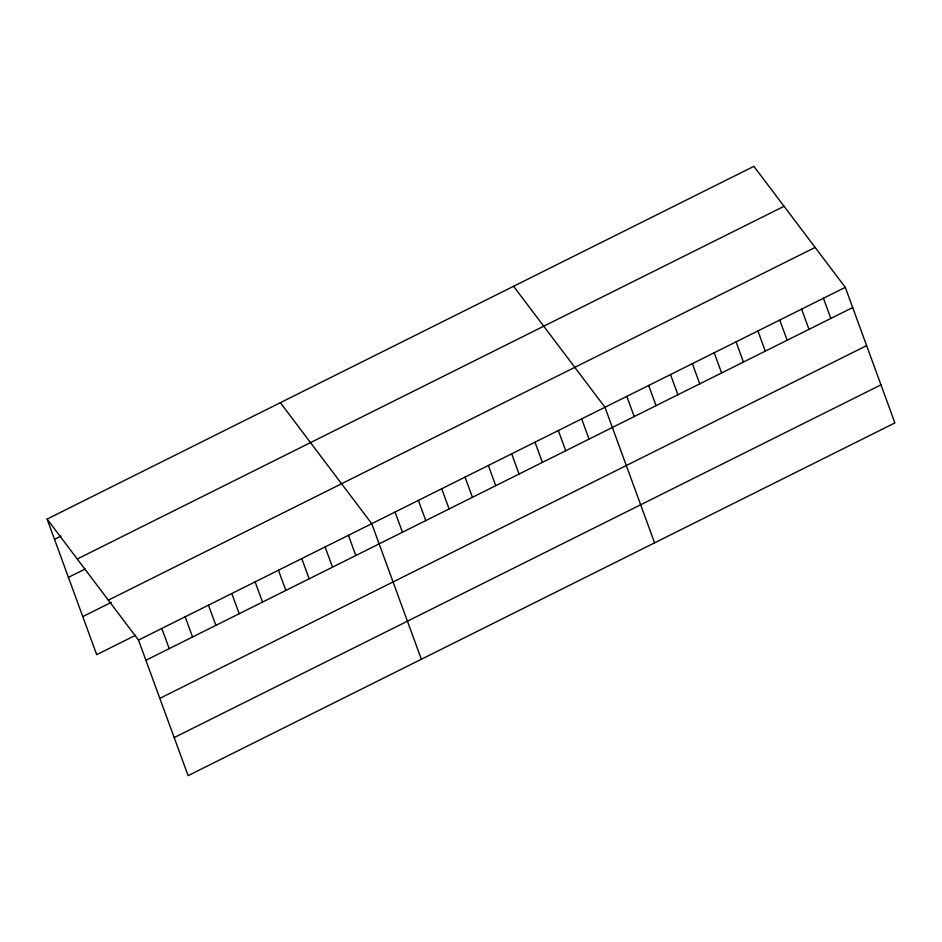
<?xml version="1.0" encoding="UTF-8"?>
<svg xmlns="http://www.w3.org/2000/svg" width="942" height="942" viewBox="0 0 942 942"><rect width="100%" height="100%" fill="white"/><g stroke="black" fill="none" stroke-linecap="round" stroke-linejoin="round"><path stroke-width="1.41" d="M47.1 519.089L753.883 166.345L845.292 287.334L894.9 422.911L188.117 775.655L138.498 640.077L47.1 519.089L96.708 654.666L135.589 635.261M54.495 539.295L60.971 536.057M77.268 559.018L784.05 206.274M68.425 577.364L85.275 568.956M108.342 600.148L815.124 247.405M82.778 616.586L111.286 602.362M138.498 640.077L845.292 287.334M145.892 660.283L852.687 307.539M159.834 698.352L866.616 345.62M174.188 737.586L880.97 384.842M513.578 286.274L604.976 407.274L654.596 542.839M280.339 402.681L371.737 523.67L421.357 659.247M823.438 298.237L830.832 318.443M801.595 309.141L808.99 329.347M779.752 320.045L787.147 340.25M757.898 330.948L765.293 351.154M736.055 341.852L743.45 362.058M714.213 352.755L721.607 372.961M692.358 363.659L699.765 383.865M670.516 374.563L677.91 394.769M648.673 385.466L656.068 405.672M626.83 396.37L634.225 416.576M581.661 418.907L589.056 439.113M558.335 430.553L565.73 450.759M535.009 442.187L542.404 462.392M511.683 453.832L519.077 474.038M488.356 465.466L495.751 485.683M465.042 477.111L472.437 497.317M441.716 488.757L449.11 508.963M418.389 500.39L425.784 520.596M395.063 512.036L402.458 532.242M348.422 535.315L355.817 555.521M325.096 546.949L332.491 567.166M301.77 558.594L309.164 578.8M278.443 570.24L285.838 590.446M255.117 581.873L262.512 602.079M231.803 593.519L239.197 613.725M208.476 605.153L215.871 625.358M185.15 616.798L192.545 637.004M161.824 628.432L169.219 648.649"/></g></svg>
